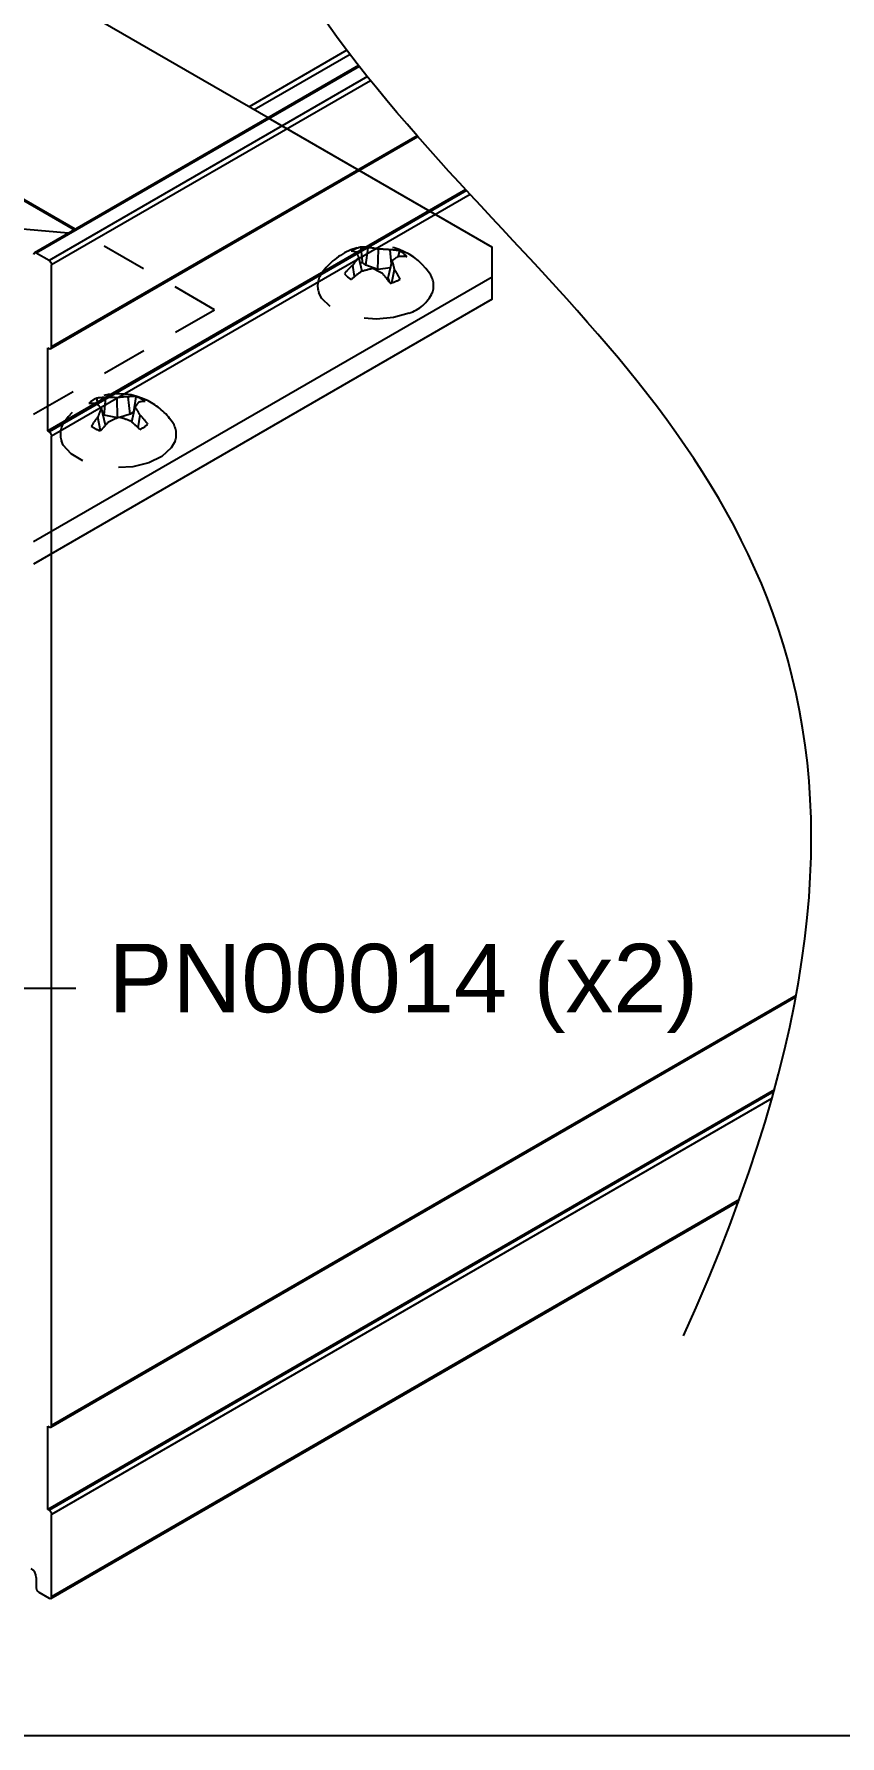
# Model space of a CAD drawing. Extents: x 0 to 16.5, y -14 to 0.
# Drawn here: x 8.843 to 11.058, y -14.041 to -9.366 of the extents above; entities that cross this region are included whole.
import ezdxf
from ezdxf import colors
from ezdxf.entities.mleader import LeaderData, LeaderLine
from ezdxf.math import Vec2, Vec3

# ---------------------------------------------------------------- set-up
doc = ezdxf.new("R2010")
doc.units = 0
doc.header["$LTSCALE"] = 0.5
doc.header["$MEASUREMENT"] = 0
doc.linetypes.add('HIDDEN', pattern=[0.375, 0.25, -0.125])
for name, color, linetype in [('Brackets', 181, 'CONTINUOUS'), ('Dimension', 10, 'CONTINUOUS'), ('FAB DWG', 221, 'CONTINUOUS'), ('Hardware', 242, 'CONTINUOUS'), ('Housing', 150, 'CONTINUOUS')]:
    doc.layers.add(name, color=color, linetype=linetype)
doc.layers.add('Text-Unprinted', color=131, linetype='CONTINUOUS', plot=False)
doc.styles.get("Standard").update_dxf_attribs({"font": 'arial.ttf'})

msp = doc.modelspace()

# ---------------------------------------------------------------- linework, layer by layer
at = {"layer": 'Brackets', "linetype": 'Continuous', "lineweight": 25, "transparency": 16777216}
for p, q in [((9.4863, -9.5961), (8.3875, -8.9618)), ((8.4466, -9.6105), (8.9539, -9.9034)), ((8.956, -9.9022), (8.4494, -9.6098)), ((8.937, -9.9131), (8.3628, -9.8618)), ((10.1023, -10.0943), (10.1023, -9.9517))]:
    msp.add_line(p, q, dxfattribs=at)
at = {"layer": 'Brackets', "linetype": 'HIDDEN', "lineweight": 25, "transparency": 16777216}
msp.add_line((9.3386, -10.1231), (8.0905, -9.4026), dxfattribs=at)
at = {"layer": 'Brackets', "transparency": 16777216}
for p, q in [((9.4863, -9.5961), (10.1023, -9.9517)), ((10.1023, -10.0333), (8.8418, -10.7609)), ((10.1023, -10.0943), (8.8418, -10.8219))]:
    msp.add_line(p, q, dxfattribs=at)
at = {"layer": 'Brackets', "linetype": 'HIDDEN', "transparency": 16777216}
msp.add_line((8.8418, -10.4099), (9.3386, -10.1231), dxfattribs=at)
at = {"layer": 'Dimension', "transparency": 16777216}
msp.add_open_spline([(10.6278, -12.9417), (11.3923, -11.2562), (10.1305, -9.9022), (8.8686, -8.5482), (9.6332, -6.8626)], degree=3, dxfattribs=at)
at = {"layer": 'Hardware', "linetype": 'HIDDEN', "lineweight": 25, "transparency": 16777216}
for p, q in [((9.7545, -10.0004), (9.7611, -9.9528)), ((9.7876, -10.0124), (9.7895, -9.9573)), ((9.7237, -10.0322), (9.7191, -10.0007)), ((9.7445, -10.0179), (9.7357, -9.9792)), ((9.7545, -10.0004), (9.7459, -9.9933)), ((9.7876, -10.0124), (9.7545, -10.0004)), ((9.8162, -10.0359), (9.8274, -9.9884)), ((9.8251, -9.9984), (9.8219, -9.9589)), ((9.844, -9.9789), (9.8482, -9.9618)), ((9.8228, -10.0079), (9.7876, -10.0124)), ((9.8218, -10.0503), (9.8162, -10.0359)), ((9.8265, -10.0489), (9.8336, -10.0122)), ((9.0194, -10.386), (9.0154, -10.3661)), ((9.0352, -10.4131), (9.04, -10.3648)), ((9.0722, -10.4204), (9.0715, -10.3652)), ((9.1073, -10.4104), (9.1015, -10.3625)), ((9.1172, -10.4039), (9.1235, -10.3621)), ((9.0254, -10.4558), (9.0185, -10.417)), ((9.039, -10.4405), (9.028, -10.3937)), ((9.0352, -10.4131), (9.0323, -10.4117)), ((9.0722, -10.4204), (9.0352, -10.4131)), ((9.0759, -10.4193), (9.0722, -10.4204)), ((9.1073, -10.4104), (9.0777, -10.4188)), ((9.1172, -10.4039), (9.1073, -10.4104)), ((9.1114, -10.4314), (9.1209, -10.3902)), ((9.1289, -10.4471), (9.1344, -10.4127))]:
    msp.add_line(p, q, dxfattribs=at)
at = {"layer": 'Hardware', "linetype": 'HIDDEN', "lineweight": 25, "transparency": 16777216, "flags": 128}
for points in [[(9.8734, -10.1323), (9.8309, -10.1446), (9.784, -10.1491), (9.7369, -10.1454), (9.6938, -10.1339), (9.6584, -10.1155), (9.634, -10.092), (9.6258, -10.0767)], [(9.1943, -10.526), (9.158, -10.5437), (9.1142, -10.5544), (9.0669, -10.5572), (9.0203, -10.5518), (8.9785, -10.5388), (8.9452, -10.5192), (8.9234, -10.4948), (8.9182, -10.4836)], [(9.2305, -10.4842), (9.22, -10.5029), (9.1943, -10.526)]]:
    msp.add_lwpolyline(points, dxfattribs=at)
at = {"layer": 'Hardware', "linetype": 'HIDDEN', "lineweight": 25, "transparency": 16777216}
for centre, radius, start, end in [((9.7816, -10.1263), 0.1806, 35.088, 112.1237), ((9.7698, -10.0598), 0.1123, 104.5707, 119.6768), ((9.7459, -10.0145), 0.0635, 76.1527, 93.9836), ((9.7528, -10.0983), 0.1458, 75.3866, 86.7054), ((9.7966, -10.1408), 0.1837, 82.0873, 92.2068), ((9.7816, -10.1263), 0.1806, 112.1237, 144.912), ((9.8614, -10.1681), 0.2197, 130.3736, 138.9667), ((9.7111, -10.0131), 0.0509, 68.6859, 86.5437), ((9.8709, -10.1009), 0.1819, 137.9744, 146.5624), ((9.5466, -10.0566), 0.2044, 22.2741, 26.4379), ((9.7747, -10.0884), 0.0994, 106.8528, 110.789), ((9.8225, -10.0739), 0.115, 77.0741, 90.3107), ((9.9012, -10.0798), 0.1175, 119.0978, 128.9153), ((9.5821, -10.0641), 0.2567, 11.6704, 17.1627), ((9.8535, -10.0843), 0.1076, 82.5262, 95.0138), ((9.8157, -10.0212), 0.0677, 40.0539, 61.2598), ((9.6792, -10.0569), 0.0569, 142.8041, 200.4334), ((9.7475, -9.9803), 0.0677, 220.0539, 241.2598), ((9.9229, -10.2768), 0.3154, 125.1489, 131.2423), ((9.8253, -10.2674), 0.2623, 101.3631, 108.6851), ((9.6633, -10.2571), 0.2704, 59.1263, 65.9135), ((9.478, -10.2961), 0.4225, 35.5639, 39.9098), ((9.7934, -9.9416), 0.1123, 284.5707, 299.6768), ((9.6248, -10.1493), 0.2498, 26.1495, 33.2951), ((9.8838, -10.0569), 0.0572, 339.9701, 37.073), ((9.843, -10.0328), 0.1041, 286.9816, 335.1717), ((9.0745, -10.5345), 0.1806, 63.1177, 144.912), ((9.048, -10.4398), 0.0806, 113.8894, 132.7522), ((9.033, -10.4633), 0.0987, 85.9681, 100.2725), ((9.0537, -10.538), 0.1737, 84.1356, 94.5444), ((9.1005, -10.5217), 0.1593, 89.6499, 100.5078), ((9.1139, -10.4406), 0.0791, 83.0604, 99.05), ((9.2275, -10.4582), 0.1264, 140.1358, 147.4686), ((9.0923, -10.4547), 0.0977, 54.8283, 71.4071), ((9.148, -10.4416), 0.0667, 89.4886, 105.2582), ((9.0745, -10.5345), 0.1806, 35.088, 63.1177), ((9.0003, -10.4687), 0.0884, 80.7406, 94.52), ((9.2023, -10.5648), 0.2358, 141.2048, 148.9162), ((8.9461, -10.4712), 0.1128, 43.3953, 52.653), ((9.22, -10.4858), 0.2129, 154.3602, 161.1502), ((9.1688, -10.6714), 0.2687, 109.8704, 116.8478), ((9.0082, -10.6756), 0.266, 67.7271, 74.8985), ((8.9659, -10.4989), 0.1893, 27.0894, 35.0369), ((8.975, -10.5719), 0.2253, 36.6967, 44.943), ((8.9727, -10.4652), 0.0575, 143.0844, 198.6917), ((9.0566, -10.3631), 0.0977, 234.8283, 251.4071), ((9.3129, -10.6966), 0.375, 135.0615, 140.0426), ((8.8945, -10.6902), 0.3376, 44.9258, 50.5571), ((9.1009, -10.378), 0.0806, 293.8894, 312.7522), ((9.1771, -10.465), 0.0567, 340.2496, 37.3066)]:
    msp.add_arc(centre, radius, start, end, dxfattribs=at)
msp.add_open_spline([(9.7459, -9.9933), (9.7451, -9.986), (9.7437, -9.972), (9.7422, -9.958), (9.7415, -9.9511)], degree=3, knots=[0, 0, 0, 0, 0.514301, 1, 1, 1, 1], dxfattribs=at)
at = {"layer": 'Housing', "linetype": 'Continuous', "lineweight": 25, "transparency": 16777216}
for p, q in [((9.7029, -9.4106), (9.434, -9.5659)), ((9.7115, -9.422), (9.4481, -9.574)), ((9.735, -9.4525), (8.8439, -9.9669)), ((9.7369, -9.4548), (8.8489, -9.9674)), ((9.759, -9.4828), (8.8843, -9.9878)), ((9.768, -9.494), (8.8913, -10)), ((8.8893, -10.23), (9.8979, -9.6477)), ((9.8959, -9.6455), (8.8913, -10.2254)), ((10.0292, -9.7931), (8.8807, -10.4561)), ((10.0317, -9.7958), (8.8843, -10.4581)), ((10.0415, -9.8064), (8.8913, -10.4704)), ((8.8843, -9.9878), (8.8489, -9.9674)), ((8.8913, -10.2254), (8.8913, -10)), ((8.8807, -10.2275), (8.8843, -10.2295)), ((8.8807, -10.4561), (8.8807, -10.2275)), ((8.8843, -10.4581), (8.8807, -10.4561)), ((8.8913, -13.1878), (8.8913, -10.4704)), ((8.8893, -13.1924), (10.9366, -12.0105)), ((10.9373, -12.0067), (8.8913, -13.1878)), ((10.8775, -12.2658), (8.8807, -13.4185)), ((10.8762, -12.2706), (8.8843, -13.4205)), ((10.8708, -12.2901), (8.8913, -13.4328)), ((8.8893, -13.6627), (10.7797, -12.5714)), ((10.7812, -12.5671), (8.8913, -13.6581)), ((8.8807, -13.1899), (8.8843, -13.1919)), ((8.8807, -13.4185), (8.8807, -13.1899)), ((8.8843, -13.4205), (8.8807, -13.4185)), ((8.8913, -13.6581), (8.8913, -13.4328)), ((8.8489, -13.6051), (8.8489, -13.6337)), ((8.856, -13.6459), (8.8843, -13.6622))]:
    msp.add_line(p, q, dxfattribs=at)
for centre, radius, start, end in [((8.8462, -9.9708), 0.00437, 50.7967, 189.214), ((8.876, -10.0007), 0.0154, 2.6055, 57.3945), ((8.887, -10.2261), 0.00437, 230.7967, 9.214), ((8.876, -10.4711), 0.0154, 2.6055, 57.3945), ((8.887, -13.1885), 0.00437, 230.7967, 9.214), ((8.876, -13.4335), 0.0154, 2.6055, 57.3945), ((8.8182, -13.6065), 0.0307, 2.6055, 57.3945), ((8.8643, -13.633), 0.0154, 182.6055, 237.3945), ((8.887, -13.6588), 0.00437, 230.7967, 9.214)]:
    msp.add_arc(centre, radius, start, end, dxfattribs=at)
at = {"layer": 'Text-Unprinted', "transparency": 16777216}
msp.add_lwpolyline([(0, 0), (16.5061, 0), (16.5061, -14.0407), (0, -14.0407)], close=True, dxfattribs=at)

# ---------------------------------------------------------------- leaders
at = {"layer": 'FAB DWG', "transparency": 16777216}
ml = msp.add_multileader_mtext('Standard', dxfattribs=at)
ml.set_content('PN00014 (x2)', color=256)
ml.set_leader_properties()
ml.build(insert=Vec2(0, 0))
ml.multileader.update_dxf_attribs({"dogleg_length": 0.36, "arrow_head_size": 0.188})
ctx = ml.context
ctx.base_point, ctx.char_height, ctx.arrow_head_size, ctx.landing_gap_size, ctx.plane_origin = Vec3(8.9579, -11.9866), 0.188, 0.188, 0.09, Vec3(7.0768, -11.2535)
notes = []
notes.append((ctx, [(0, (1, 1, 0), (8.7009, -11.9866), (1, 0), 0.257, [(0, [(8.4243, -11.6699)], 0, [])])]))
ctx.mtext.insert, ctx.mtext.width, ctx.mtext.defined_height, ctx.mtext.flow_direction = Vec3(9.0479, -11.8649), 2.307685, 0.426, 5
for ctx, leaders in notes:
    for number, flags, end, landing, length, lines in leaders:
        leader = LeaderData()
        leader.index, (leader.has_last_leader_line, leader.has_dogleg_vector, leader.attachment_direction) = number, flags
        leader.last_leader_point, leader.dogleg_vector, leader.dogleg_length = Vec3(end), Vec3(landing), length
        for number, points, colour, breaks in lines:
            line = LeaderLine()
            line.index, line.vertices, line.color, line.breaks = number, Vec3.list(points), colors.encode_raw_color(colour), breaks
            leader.lines.append(line)
        ctx.leaders.append(leader)

doc.saveas('drawing.dxf')
